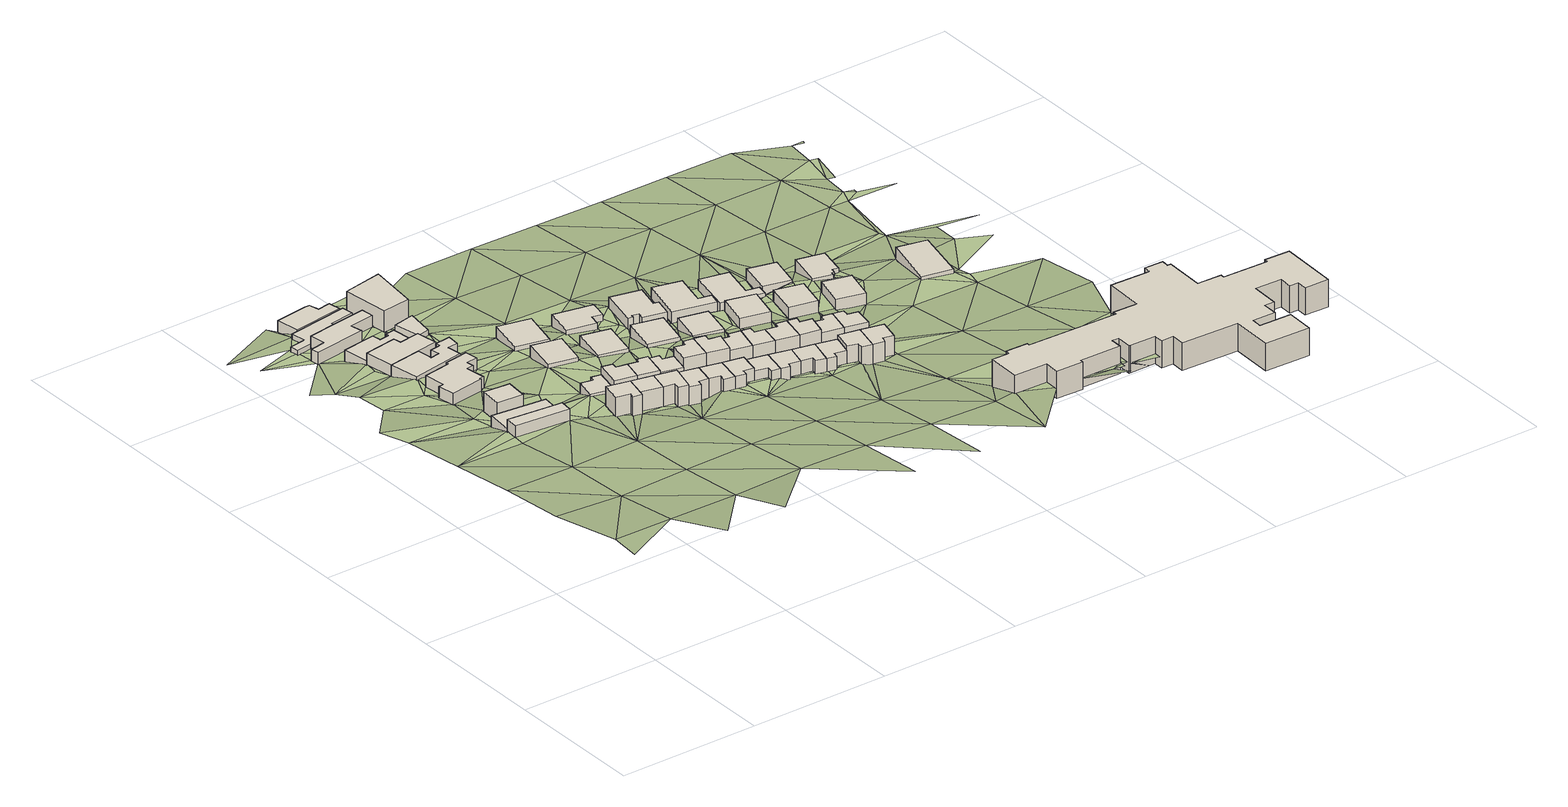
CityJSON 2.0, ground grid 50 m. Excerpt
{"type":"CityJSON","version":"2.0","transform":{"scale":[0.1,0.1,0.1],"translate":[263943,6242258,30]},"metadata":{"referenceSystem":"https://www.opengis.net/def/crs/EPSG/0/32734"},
"CityObjects":{
"building1":{"type":"Building","attributes":{"building":"house","building:levels":1,"building_height":4.1,"plus_code":"4FRW3C8W+WJ8","ground_height":47.34,"roof_height":51.44},"geometry":[{"type":"Solid","lod":"1","boundaries":[[[[0,1,2,3]],[[1,4,5,2]],[[4,6,7,5]],[[6,8,9,7]],[[8,0,3,9]],[[3,2,5,7,9]],[[8,6,4,1,0]]]]}]},
"building2":{"type":"Building","attributes":{"building":"house","building:levels":1,"building_height":4.1,"plus_code":"4FRW3C8W+XJ5","ground_height":43.94,"roof_height":48.04},"geometry":[{"type":"Solid","lod":"1","boundaries":[[[[10,11,12,13]],[[11,14,15,12]],[[14,16,17,15]],[[16,18,19,17]],[[18,20,21,19]],[[20,22,23,21]],[[22,24,25,23]],[[24,10,13,25]],[[13,12,15,17,19,21,23,25]],[[24,22,20,18,16,14,11,10]]]]}]},
"building3":{"type":"Building","attributes":{"building":"house","building:levels":2,"building_height":6.9,"plus_code":"4FRW3C8W+XJP","ground_height":43.94,"roof_height":50.84},"geometry":[{"type":"Solid","lod":"1","boundaries":[[[[26,27,28,29]],[[27,30,31,28]],[[30,32,33,31]],[[32,26,29,33]],[[29,28,31,33]],[[32,30,27,26]]]]}]},
"building4":{"type":"Building","attributes":{"address":"47 Walmer Road Woodstock Cape Town","building":"house","building:levels":1,"building_height":4.1,"plus_code":"4FRW3C9W+3JH","ground_height":40.61,"roof_height":44.71},"geometry":[{"type":"Solid","lod":"1","boundaries":[[[[34,35,36,37]],[[35,38,39,36]],[[38,40,41,39]],[[40,42,43,41]],[[42,44,45,43]],[[44,46,47,45]],[[46,48,49,47]],[[48,50,51,49]],[[50,52,53,51]],[[52,54,55,53]],[[54,56,57,55]],[[56,58,59,57]],[[58,60,61,59]],[[60,34,37,61]],[[37,36,39,41,43,45,47,49,51,53,55,57,59,61]],[[60,58,56,54,52,50,48,46,44,42,40,38,35,34]]]]}]},
"building5":{"type":"Building","attributes":{"address":"43 Walmer Road Woodstock Cape Town","building":"house","building:levels":1,"building_height":4.1,"plus_code":"4FRW3C9W+5JH","ground_height":37.42,"roof_height":41.52},"geometry":[{"type":"Solid","lod":"1","boundaries":[[[[62,63,64,65]],[[63,66,67,64]],[[66,68,69,67]],[[68,70,71,69]],[[70,72,73,71]],[[72,74,75,73]],[[74,62,65,75]],[[65,64,67,69,71,73,75]],[[74,72,70,68,66,63,62]]]]}]},
"building6":{"type":"Building","attributes":{"address":"45 Walmer Road Woodstock Cape Town","building":"house","building:levels":1,"building_height":4.1,"plus_code":"4FRW3C9W+4MJ","ground_height":37.42,"roof_height":41.52},"geometry":[{"type":"Solid","lod":"1","boundaries":[[[[66,63,64,67]],[[63,76,77,64]],[[76,78,79,77]],[[78,80,81,79]],[[80,82,83,81]],[[82,84,85,83]],[[84,86,87,85]],[[86,88,89,87]],[[88,90,91,89]],[[90,92,93,91]],[[92,94,95,93]],[[94,66,67,95]],[[67,64,77,79,81,83,85,87,89,91,93,95]],[[94,92,90,88,86,84,82,80,78,76,63,66]]]]}]},
"building7":{"type":"Building","attributes":{"address":"39 Walmer Road Woodstock Cape Town","building":"house","building:levels":1,"building_height":4.1,"plus_code":"4FRW3C9W+7J3","ground_height":34.6,"roof_height":38.7},"geometry":[{"type":"Solid","lod":"1","boundaries":[[[[96,97,98,99]],[[97,100,101,98]],[[100,102,103,101]],[[102,104,105,103]],[[104,106,107,105]],[[106,108,109,107]],[[108,110,111,109]],[[110,112,113,111]],[[112,96,99,113]],[[99,98,101,103,105,107,109,111,113]],[[112,110,108,106,104,102,100,97,96]]]]}]},
"building8":{"type":"Building","attributes":{"address":"41 Walmer Road Woodstock Cape Town","building":"house","building:levels":1,"building_height":4.1,"plus_code":"4FRW3C9W+6J5","ground_height":34.6,"roof_height":38.7},"geometry":[{"type":"Solid","lod":"1","boundaries":[[[[114,115,116,117]],[[115,118,119,116]],[[118,120,121,119]],[[120,122,123,121]],[[122,124,125,123]],[[124,126,127,125]],[[126,128,129,127]],[[128,130,131,129]],[[130,114,117,131]],[[117,116,119,121,123,125,127,129,131]],[[130,128,126,124,122,120,118,115,114]]]]}]},
"building9":{"type":"Building","attributes":{"address":"37 Walmer Road Woodstock Cape Town","building":"house","building:levels":1,"building_height":4.1,"plus_code":"4FRW3C9W+7JJ","ground_height":31.86,"roof_height":35.96},"geometry":[{"type":"Solid","lod":"1","boundaries":[[[[132,133,134,135]],[[133,136,137,134]],[[136,138,139,137]],[[138,140,141,139]],[[140,142,143,141]],[[142,144,145,143]],[[144,146,147,145]],[[146,148,149,147]],[[148,132,135,149]],[[135,134,137,139,141,143,145,147,149]],[[148,146,144,142,140,138,136,133,132]]]]}]},
"building10":{"type":"Building","attributes":{"address":"24 Erica Street Woodstock Cape Town","building":"house","building:levels":2,"building_height":6.9,"plus_code":"4FRW3C8W+VQR","ground_height":46.93,"roof_height":53.83},"geometry":[{"type":"Solid","lod":"1","boundaries":[[[[150,151,152,153]],[[151,154,155,152]],[[154,156,157,155]],[[156,158,159,157]],[[158,160,161,159]],[[160,162,163,161]],[[162,150,153,163]],[[153,152,155,157,159,161,163]],[[162,160,158,156,154,151,150]]]]}]},
"building11":{"type":"Building","attributes":{"address":"35 Walmer Road Woodstock Cape Town","building":"house","building:levels":1,"building_height":4.1,"plus_code":"4FRW3C9W+8J8","ground_height":31.86,"roof_height":35.96},"geometry":[{"type":"Solid","lod":"1","boundaries":[[[[164,165,166,167]],[[165,168,169,166]],[[168,170,171,169]],[[170,172,173,171]],[[172,174,175,173]],[[174,176,177,175]],[[176,164,167,177]],[[167,166,169,171,173,175,177]],[[176,174,172,170,168,165,164]]]]}]},
"building12":{"type":"Building","attributes":{"address":"23 Nerina Street Woodstock Cape Town","building":"house","building:levels":1,"building_height":4.1,"plus_code":"4FRW3C8W+WQR","ground_height":43.51,"roof_height":47.61},"geometry":[{"type":"Solid","lod":"1","boundaries":[[[[178,179,180,181]],[[179,182,183,180]],[[182,184,185,183]],[[184,186,187,185]],[[186,188,189,187]],[[188,178,181,189]],[[181,180,183,185,187,189]],[[188,186,184,182,179,178]]]]}]},
"building13":{"type":"Building","attributes":{"address":"22 Erica Street Woodstock Cape Town","building":"house","building:levels":2,"building_height":6.9,"plus_code":"4FRW3C8W+VQP","ground_height":46.93,"roof_height":53.83},"geometry":[{"type":"Solid","lod":"1","boundaries":[[[[150,162,163,153]],[[162,190,191,163]],[[190,192,193,191]],[[192,150,153,193]],[[153,163,191,193]],[[192,190,162,150]]]]}]},
"building14":{"type":"Building","attributes":{"address":"21 Nerina Street Woodstock Cape Town","building":"house","building:levels":2,"building_height":6.9,"plus_code":"4FRW3C8W+WQQ","ground_height":43.51,"roof_height":50.41},"geometry":[{"type":"Solid","lod":"1","boundaries":[[[[178,188,194,195]],[[188,196,197,194]],[[196,198,199,197]],[[198,200,201,199]],[[200,202,203,201]],[[202,178,195,203]],[[195,194,197,199,201,203]],[[202,200,198,196,188,178]]]]}]},
"building15":{"type":"Building","attributes":{"address":"20 Erica Street Woodstock Cape Town","building":"house","building:levels":2,"building_height":6.9,"plus_code":"4FRW3C8W+VRF","ground_height":46.93,"roof_height":53.83},"geometry":[{"type":"Solid","lod":"1","boundaries":[[[[192,190,191,193]],[[190,204,205,191]],[[204,206,207,205]],[[206,208,209,207]],[[208,210,211,209]],[[210,192,193,211]],[[193,191,205,207,209,211]],[[210,208,206,204,190,192]]]]}]},
"building16":{"type":"Building","attributes":{"building":"yes","building:levels":1,"building_height":4.1,"plus_code":"4FRW3C9W+6P6","ground_height":34.6,"roof_height":38.7},"geometry":[{"type":"Solid","lod":"1","boundaries":[[[[212,213,214,215]],[[213,216,217,214]],[[216,218,219,217]],[[218,212,215,219]],[[215,214,217,219]],[[218,216,213,212]]]]}]},
"building17":{"type":"Building","attributes":{"address":"14 Nerina Street Woodstock Cape Town","building":"house","building:levels":1,"building_height":4.1,"plus_code":"4FRW3C9W+2QW","ground_height":40.17,"roof_height":44.27},"geometry":[{"type":"Solid","lod":"1","boundaries":[[[[220,221,222,223]],[[221,224,225,222]],[[224,226,227,225]],[[226,220,223,227]],[[223,222,225,227]],[[226,224,221,220]]]]}]},
"building18":{"type":"Building","attributes":{"address":"19 Nerina Street Woodstock Cape Town","building":"house","building:levels":2,"building_height":6.9,"plus_code":"4FRW3C8W+WRM","ground_height":43.51,"roof_height":50.41},"geometry":[{"type":"Solid","lod":"1","boundaries":[[[[198,196,197,199]],[[196,228,229,197]],[[228,230,231,229]],[[230,232,233,231]],[[232,234,235,233]],[[234,198,199,235]],[[199,197,229,231,233,235]],[[234,232,230,228,196,198]]]]}]},
"building19":{"type":"Building","attributes":{"building":"yes","building:levels":3,"building_height":9.7,"plus_code":"4FRW3C9W+7PJ","ground_height":31.86,"roof_height":41.56},"geometry":[{"type":"Solid","lod":"1","boundaries":[[[[236,237,238,239]],[[237,240,241,238]],[[240,242,243,241]],[[242,236,239,243]],[[239,238,241,243]],[[242,240,237,236]]]]}]},
"building20":{"type":"Building","attributes":{"address":"18 Erica Street Woodstock Cape Town","building":"house","building:levels":2,"building_height":6.9,"plus_code":"4FRW3C8W+VRH","ground_height":46.15,"roof_height":53.05},"geometry":[{"type":"Solid","lod":"1","boundaries":[[[[244,245,246,247]],[[245,248,249,246]],[[248,250,251,249]],[[250,252,253,251]],[[252,254,255,253]],[[254,244,247,255]],[[247,246,249,251,253,255]],[[254,252,250,248,245,244]]]]}]},
"building21":{"type":"Building","attributes":{"address":"17 Nerina Street Woodstock Cape Town","building":"house","building:levels":2,"building_height":6.9,"plus_code":"4FRW3C8W+WVC","ground_height":42.83,"roof_height":49.73},"geometry":[{"type":"Solid","lod":"1","boundaries":[[[[256,257,258,259]],[[257,260,261,258]],[[260,262,263,261]],[[262,264,265,263]],[[264,266,267,265]],[[266,256,259,267]],[[259,258,261,263,265,267]],[[266,264,262,260,257,256]]]]}]},
"building22":{"type":"Building","attributes":{"address":"16 Erica Street Woodstock Cape Town","building":"house","building:levels":2,"building_height":6.9,"plus_code":"4FRW3C8W+VV8","ground_height":46.15,"roof_height":53.05},"geometry":[{"type":"Solid","lod":"1","boundaries":[[[[252,250,251,253]],[[250,268,269,251]],[[268,270,271,269]],[[270,272,273,271]],[[272,274,275,273]],[[274,252,253,275]],[[253,251,269,271,273,275]],[[274,272,270,268,250,252]]]]}]},
"building23":{"type":"Building","attributes":{"address":"13 Golders Green Road Woodstock Cape Town","building":"house","building:levels":1,"building_height":4.1,"plus_code":"4FRW3C9W+4Q9","ground_height":37.07,"roof_height":41.17},"geometry":[{"type":"Solid","lod":"1","boundaries":[[[[276,277,278,279]],[[277,280,281,278]],[[280,282,283,281]],[[282,276,279,283]],[[279,278,281,283]],[[282,280,277,276]]]]}]},
"building24":{"type":"Building","attributes":{"address":"15 Nerina Street Woodstock Cape Town","building":"house","building:levels":2,"building_height":6.9,"plus_code":"4FRW3C8W+WV9","ground_height":46.15,"roof_height":53.05},"geometry":[{"type":"Solid","lod":"1","boundaries":[[[[284,285,286,287]],[[285,288,289,286]],[[288,290,291,289]],[[290,292,293,291]],[[292,294,295,293]],[[294,284,287,295]],[[287,286,289,291,293,295]],[[294,292,290,288,285,284]]]]}]},
"building25":{"type":"Building","attributes":{"address":"14 Erica Street Woodstock Cape Town","building":"house","building:levels":2,"building_height":6.9,"plus_code":"4FRW3C8W+VW3","ground_height":46.15,"roof_height":53.05},"geometry":[{"type":"Solid","lod":"1","boundaries":[[[[274,272,273,275]],[[272,296,297,273]],[[296,298,299,297]],[[298,300,301,299]],[[300,302,303,301]],[[302,274,275,303]],[[275,273,297,299,301,303]],[[302,300,298,296,272,274]]]]}]},
"building26":{"type":"Building","attributes":{"address":"12 Nerina Street Woodstock Cape Town","building":"house","building:levels":1,"building_height":4.1,"plus_code":"4FRW3C9W+2VJ","ground_height":39.52,"roof_height":43.62},"geometry":[{"type":"Solid","lod":"1","boundaries":[[[[304,305,306,307]],[[305,308,309,306]],[[308,310,311,309]],[[310,304,307,311]],[[307,306,309,311]],[[310,308,305,304]]]]}]},
"building27":{"type":"Building","attributes":{"address":"13 Nerina Street Woodstock Cape Town","building":"house","building:levels":2,"building_height":6.9,"plus_code":"4FRW3C8W+WW7","ground_height":46.15,"roof_height":53.05},"geometry":[{"type":"Solid","lod":"1","boundaries":[[[[290,288,289,291]],[[288,312,313,289]],[[312,314,315,313]],[[314,316,317,315]],[[316,318,319,317]],[[318,290,291,319]],[[291,289,313,315,317,319]],[[318,316,314,312,288,290]]]]}]},
"building28":{"type":"Building","attributes":{"address":"12 Erica Street Woodstock Cape Town","building":"house","building:levels":2,"building_height":6.9,"plus_code":"4FRW3C8W+VW5","ground_height":45.14,"roof_height":52.04},"geometry":[{"type":"Solid","lod":"1","boundaries":[[[[320,321,322,323]],[[321,324,325,322]],[[324,326,327,325]],[[326,328,329,327]],[[328,330,331,329]],[[330,320,323,331]],[[323,322,325,327,329,331]],[[330,328,326,324,321,320]]]]}]},
"building29":{"type":"Building","attributes":{"address":"11 Golders Green Road Woodstock Cape Town","building":"house","building:levels":1,"building_height":4.1,"plus_code":"4FRW3C9W+4V4","ground_height":37.07,"roof_height":41.17},"geometry":[{"type":"Solid","lod":"1","boundaries":[[[[332,333,334,335]],[[333,336,337,334]],[[336,338,339,337]],[[338,340,341,339]],[[340,342,343,341]],[[342,332,335,343]],[[335,334,337,339,341,343]],[[342,340,338,336,333,332]]]]}]},
"building30":{"type":"Building","attributes":{"address":"11 Nerina Street Woodstock Cape Town","building":"house","building:levels":2,"building_height":6.9,"plus_code":"4FRW3C8W+WX2","ground_height":45.14,"roof_height":52.04},"geometry":[{"type":"Solid","lod":"1","boundaries":[[[[344,345,346,347]],[[345,348,349,346]],[[348,350,351,349]],[[350,352,353,351]],[[352,354,355,353]],[[354,344,347,355]],[[347,346,349,351,353,355]],[[354,352,350,348,345,344]]]]}]},
"building31":{"type":"Building","attributes":{"address":"10 Erica Street Woodstock Cape Town","building":"house","building:levels":2,"building_height":6.9,"plus_code":"4FRW3C8W+RXW","ground_height":45.14,"roof_height":52.04},"geometry":[{"type":"Solid","lod":"1","boundaries":[[[[330,328,329,331]],[[328,356,357,329]],[[356,358,359,357]],[[358,360,361,359]],[[360,362,363,361]],[[362,330,331,363]],[[331,329,357,359,361,363]],[[362,360,358,356,328,330]]]]}]},
"building32":{"type":"Building","attributes":{"address":"10 Nerina Street Woodstock Cape Town","building":"house","building:levels":1,"building_height":4.1,"plus_code":"4FRW3C9W+2W8","ground_height":39.52,"roof_height":43.62},"geometry":[{"type":"Solid","lod":"1","boundaries":[[[[364,365,366,367]],[[365,368,369,366]],[[368,370,371,369]],[[370,364,367,371]],[[367,366,369,371]],[[370,368,365,364]]]]}]},
"building33":{"type":"Building","attributes":{"address":"9 Nerina Street Woodstock Cape Town","building":"house","building:levels":2,"building_height":6.9,"plus_code":"4FRW3C8W+VXW","ground_height":45.14,"roof_height":52.04},"geometry":[{"type":"Solid","lod":"1","boundaries":[[[[350,348,349,351]],[[348,372,373,349]],[[372,374,375,373]],[[374,376,377,375]],[[376,378,379,377]],[[378,350,351,379]],[[351,349,373,375,377,379]],[[378,376,374,372,348,350]]]]}]},
"building34":{"type":"Building","attributes":{"address":"8 Erica Street Woodstock Cape Town","building":"house","building:levels":2,"building_height":6.9,"plus_code":"4FRW3C8X+R2J","ground_height":45.14,"roof_height":52.04},"geometry":[{"type":"Solid","lod":"1","boundaries":[[[[362,360,361,363]],[[360,380,381,361]],[[380,382,383,381]],[[382,384,385,383]],[[384,386,387,385]],[[386,362,363,387]],[[363,361,381,383,385,387]],[[386,384,382,380,360,362]]]]}]},
"building35":{"type":"Building","attributes":{"address":"9 Golders Green Road Woodstock Cape Town","building":"house","building:levels":1,"building_height":4.1,"plus_code":"4FRW3C9W+3XJ","ground_height":38.75,"roof_height":42.85},"geometry":[{"type":"Solid","lod":"1","boundaries":[[[[388,389,390,391]],[[389,392,393,390]],[[392,394,395,393]],[[394,396,397,395]],[[396,398,399,397]],[[398,400,401,399]],[[400,402,403,401]],[[402,404,405,403]],[[404,406,407,405]],[[406,388,391,407]],[[391,390,393,395,397,399,401,403,405,407]],[[406,404,402,400,398,396,394,392,389,388]]]]}]},
"building36":{"type":"Building","attributes":{"address":"7 Nerina Street Woodstock Cape Town","building":"house","building:levels":2,"building_height":6.9,"plus_code":"4FRW3C8X+V2V","ground_height":45.14,"roof_height":52.04},"geometry":[{"type":"Solid","lod":"1","boundaries":[[[[374,372,373,375]],[[372,408,409,373]],[[408,410,411,409]],[[410,412,413,411]],[[412,414,415,413]],[[414,374,375,415]],[[375,373,409,411,413,415]],[[414,412,410,408,372,374]]]]}]},
"building37":{"type":"Building","attributes":{"address":"6 Erica Street Woodstock Cape Town","building":"house","building:levels":2,"building_height":6.9,"plus_code":"4FRW3C8X+R2H","ground_height":45.14,"roof_height":52.04},"geometry":[{"type":"Solid","lod":"1","boundaries":[[[[386,384,385,387]],[[384,416,417,385]],[[416,418,419,417]],[[418,420,421,419]],[[420,422,423,421]],[[422,386,387,423]],[[387,385,417,419,421,423]],[[422,420,418,416,384,386]]]]}]},
"building38":{"type":"Building","attributes":{"address":"8 Nerina Street Woodstock Cape Town","building":"house","building:levels":1,"building_height":4.1,"plus_code":"4FRW3C9W+2X5","ground_height":38.75,"roof_height":42.85},"geometry":[{"type":"Solid","lod":"1","boundaries":[[[[424,425,426,427]],[[425,428,429,426]],[[428,430,431,429]],[[430,424,427,431]],[[427,426,429,431]],[[430,428,425,424]]]]}]},
"building39":{"type":"Building","attributes":{"address":"5 Nerina Street Woodstock Cape Town","building":"house","building:levels":2,"building_height":6.9,"plus_code":"4FRW3C8X+V3J","ground_height":45.14,"roof_height":52.04},"geometry":[{"type":"Solid","lod":"1","boundaries":[[[[410,408,409,411]],[[408,432,433,409]],[[432,434,435,433]],[[434,436,437,435]],[[436,438,439,437]],[[438,410,411,439]],[[411,409,433,435,437,439]],[[438,436,434,432,408,410]]]]}]},
"building40":{"type":"Building","attributes":{"address":"4 Erica Street Woodstock Cape Town","building":"house","building:levels":2,"building_height":6.9,"plus_code":"4FRW3C8X+R3G","ground_height":46.58,"roof_height":53.48},"geometry":[{"type":"Solid","lod":"1","boundaries":[[[[440,441,442,443]],[[441,444,445,442]],[[444,446,447,445]],[[446,448,449,447]],[[448,450,451,449]],[[450,440,443,451]],[[443,442,445,447,449,451]],[[450,448,446,444,441,440]]]]}]},
"building41":{"type":"Building","attributes":{"address":"7 Golders Green Road Woodstock Cape Town","building":"house","building:levels":1,"building_height":4.1,"plus_code":"4FRW3C9X+32C","ground_height":38.75,"roof_height":42.85},"geometry":[{"type":"Solid","lod":"1","boundaries":[[[[452,453,454,455]],[[453,456,457,454]],[[456,458,459,457]],[[458,460,461,459]],[[460,462,463,461]],[[462,452,455,463]],[[455,454,457,459,461,463]],[[462,460,458,456,453,452]]]]}]},
"building42":{"type":"Building","attributes":{"address":"3 Nerina Street Woodstock Cape Town","building":"house","building:levels":2,"building_height":6.9,"plus_code":"4FRW3C8X+V3G","ground_height":43.96,"roof_height":50.86},"geometry":[{"type":"Solid","lod":"1","boundaries":[[[[464,465,466,467]],[[465,468,469,466]],[[468,470,471,469]],[[470,472,473,471]],[[472,474,475,473]],[[474,464,467,475]],[[467,466,469,471,473,475]],[[474,472,470,468,465,464]]]]}]},
"building43":{"type":"Building","attributes":{"address":"2 Erica Street Woodstock Cape Town","building":"house","building:levels":2,"building_height":6.9,"plus_code":"4FRW3C8X+R46","ground_height":46.58,"roof_height":53.48},"geometry":[{"type":"Solid","lod":"1","boundaries":[[[[450,448,449,451]],[[448,476,477,449]],[[476,478,479,477]],[[478,480,481,479]],[[480,482,483,481]],[[482,450,451,483]],[[451,449,477,479,481,483]],[[482,480,478,476,448,450]]]]}]},
"building44":{"type":"Building","attributes":{"address":"6 Nerina Street Woodstock Cape Town","building":"house","building:levels":1,"building_height":4.1,"plus_code":"4FRW3C8X+X3J","ground_height":41.28,"roof_height":45.38},"geometry":[{"type":"Solid","lod":"1","boundaries":[[[[484,485,486,487]],[[485,488,489,486]],[[488,490,491,489]],[[490,484,487,491]],[[487,486,489,491]],[[490,488,485,484]]]]}]},
"building45":{"type":"Building","attributes":{"address":"1 Nerina Street Woodstock Cape Town","building":"house","building:levels":2,"building_height":6.9,"plus_code":"4FRW3C8X+V47","ground_height":43.96,"roof_height":50.86},"geometry":[{"type":"Solid","lod":"1","boundaries":[[[[470,468,469,471]],[[468,492,493,469]],[[492,494,495,493]],[[494,496,497,495]],[[496,498,499,497]],[[498,470,471,499]],[[471,469,493,495,497,499]],[[498,496,494,492,468,470]]]]}]},
"building46":{"type":"Building","attributes":{"address":"5 Golders Green Road Woodstock Cape Town","building":"house","building:levels":1,"building_height":4.1,"plus_code":"4FRW3C9X+334","ground_height":37.98,"roof_height":42.08},"geometry":[{"type":"Solid","lod":"1","boundaries":[[[[500,501,502,503]],[[501,504,505,502]],[[504,506,507,505]],[[506,508,509,507]],[[508,510,511,509]],[[510,500,503,511]],[[503,502,505,507,509,511]],[[510,508,506,504,501,500]]]]}]},
"building47":{"type":"Building","attributes":{"address":"4 Nerina Street Woodstock Cape Town","building":"house","building:levels":1,"building_height":4.1,"plus_code":"4FRW3C8X+X4F","ground_height":41.28,"roof_height":45.38},"geometry":[{"type":"Solid","lod":"1","boundaries":[[[[512,513,514,515]],[[513,516,517,514]],[[516,518,519,517]],[[518,512,515,519]],[[515,514,517,519]],[[518,516,513,512]]]]}]},
"building48":{"type":"Building","attributes":{"address":"3 Golders Green Road Woodstock Cape Town","building":"house","building:levels":1,"building_height":4.1,"plus_code":"4FRW3C9X+24X","ground_height":37.98,"roof_height":42.08},"geometry":[{"type":"Solid","lod":"1","boundaries":[[[[520,521,522,523]],[[521,524,525,522]],[[524,526,527,525]],[[526,520,523,527]],[[523,522,525,527]],[[526,524,521,520]]]]}]},
"building49":{"type":"Building","attributes":{"address":"2 Nerina Street Woodstock Cape Town","building":"house","building:levels":1,"building_height":4.1,"plus_code":"4FRW3C8X+X55","ground_height":40.47,"roof_height":44.57},"geometry":[{"type":"Solid","lod":"1","boundaries":[[[[528,529,530,531]],[[529,532,533,530]],[[532,534,535,533]],[[534,528,531,535]],[[531,530,533,535]],[[534,532,529,528]]]]}]},
"building50":{"type":"Building","attributes":{"address":"1 Golders Green Road Woodstock Cape Town","building":"house","building:levels":1,"building_height":4.1,"plus_code":"4FRW3C9X+26C","ground_height":37.4,"roof_height":41.5},"geometry":[{"type":"Solid","lod":"1","boundaries":[[[[536,537,538,539]],[[537,540,541,538]],[[540,542,543,541]],[[542,544,545,543]],[[544,546,547,545]],[[546,548,549,547]],[[548,550,551,549]],[[550,536,539,551]],[[539,538,541,543,545,547,549,551]],[[550,548,546,544,542,540,537,536]]]]}]},
"building51":{"type":"Building","attributes":{"building":"school","building:levels":3,"building_height":9.7,"plus_code":"4FRW3C8X+JF4","ground_height":49.3,"roof_height":59},"geometry":[{"type":"Solid","lod":"1","boundaries":[[[[552,553,554,555]],[[553,556,557,554]],[[556,558,559,557]],[[558,560,561,559]],[[560,562,563,561]],[[562,564,565,563]],[[564,566,567,565]],[[566,568,569,567]],[[568,570,571,569]],[[570,572,573,571]],[[572,574,575,573]],[[574,576,577,575]],[[576,578,579,577]],[[578,580,581,579]],[[580,582,583,581]],[[582,584,585,583]],[[584,586,587,585]],[[586,588,589,587]],[[588,590,591,589]],[[590,592,593,591]],[[592,594,595,593]],[[594,596,597,595]],[[596,598,599,597]],[[598,600,601,599]],[[600,602,603,601]],[[602,604,605,603]],[[604,606,607,605]],[[606,608,609,607]],[[608,610,611,609]],[[610,612,613,611]],[[612,614,615,613]],[[614,616,617,615]],[[616,618,619,617]],[[618,620,621,619]],[[620,622,623,621]],[[622,624,625,623]],[[624,626,627,625]],[[626,628,629,627]],[[628,630,631,629]],[[630,632,633,631]],[[632,634,635,633]],[[634,636,637,635]],[[636,638,639,637]],[[638,640,641,639]],[[640,642,643,641]],[[642,644,645,643]],[[644,646,647,645]],[[646,648,649,647]],[[648,552,555,649]],[[555,554,557,559,561,563,565,567,569,571,573,575,577,579,581,583,585,587,589,591,593,595,597,599,601,603,605,607,609,611,613,615,617,619,621,623,625,627,629,631,633,635,637,639,641,643,645,647,649]],[[648,646,644,642,640,638,636,634,632,630,628,626,624,622,620,618,616,614,612,610,608,606,604,602,600,598,596,594,592,590,588,586,584,582,580,578,576,574,572,570,568,566,564,562,560,558,556,553,552]]]]}]},
"building52":{"type":"Building","attributes":{"address":"Woodstock 7925 Cape Town","building":"yes","building:levels":1,"building_height":4.1,"plus_code":"4FRW3C8X+X83","ground_height":39.57,"roof_height":43.67},"geometry":[{"type":"Solid","lod":"1","boundaries":[[[[650,651,652,653]],[[651,654,655,652]],[[654,656,657,655]],[[656,650,653,657]],[[653,652,655,657]],[[656,654,651,650]]]]}]},
"terrain1":{"type":"TINRelief","geometry":[{"type":"CompositeSurface","lod":"1","boundaries":[[[658,659,660]],[[661,662,659]],[[662,661,663]],[[661,659,658]],[[664,665,663]],[[663,661,664]],[[666,658,667]],[[0,668,665]],[[658,666,661]],[[664,669,665]],[[670,668,671]],[[1,665,669]],[[1,0,665]],[[672,664,661]],[[673,670,671]],[[674,668,0]],[[671,668,674]],[[661,666,672]],[[675,669,664]],[[673,676,677]],[[672,678,664]],[[679,680,681]],[[669,675,1]],[[671,682,673]],[[666,683,684]],[[685,671,674]],[[677,686,681]],[[664,678,675]],[[682,676,673]],[[685,687,671]],[[682,671,687]],[[685,674,30]],[[688,677,676]],[[684,672,666]],[[679,689,690]],[[691,690,689]],[[688,686,677]],[[676,682,692]],[[681,693,679]],[[694,690,691]],[[695,681,686]],[[695,693,681]],[[676,692,696]],[[674,22,30]],[[697,698,699]],[[676,696,700]],[[701,694,702]],[[676,700,688]],[[682,687,35]],[[698,703,699]],[[704,698,705]],[[706,678,672]],[[707,675,678]],[[35,687,32]],[[701,702,708]],[[704,703,698]],[[704,675,707]],[[691,689,709]],[[22,32,30]],[[693,695,686]],[[710,679,693]],[[672,684,706]],[[52,688,700]],[[678,711,707]],[[709,712,691]],[[702,694,713]],[[52,700,54]],[[714,32,22]],[[703,704,715]],[[32,714,35]],[[711,678,716]],[[707,715,704]],[[679,710,717]],[[22,703,715]],[[40,38,35]],[[678,160,716]],[[714,40,35]],[[707,711,718]],[[708,702,165]],[[719,165,702]],[[720,678,706]],[[78,688,52]],[[40,44,42]],[[718,715,707]],[[720,160,678]],[[22,721,714]],[[716,156,711]],[[40,722,44]],[[721,22,715]],[[723,717,710]],[[46,44,48]],[[90,66,94]],[[140,719,702]],[[92,90,94]],[[714,724,40]],[[50,78,52]],[[722,48,44]],[[684,725,706]],[[86,66,90]],[[715,718,726]],[[74,72,727]],[[40,724,722]],[[122,723,728]],[[122,717,723]],[[68,66,86]],[[122,728,124]],[[724,714,721]],[[150,726,718]],[[190,162,160]],[[86,90,88]],[[725,684,729]],[[70,727,72]],[[110,730,717]],[[160,720,206]],[[122,731,717]],[[82,80,78]],[[179,721,182]],[[206,190,160]],[[732,733,734]],[[719,140,170]],[[50,48,735]],[[68,86,84]],[[735,48,722]],[[68,736,70]],[[724,721,179]],[[737,727,70]],[[738,720,706]],[[120,731,122]],[[737,120,727]],[[735,78,50]],[[717,731,110]],[[726,150,739]],[[84,736,68]],[[70,736,737]],[[733,732,112]],[[737,212,120]],[[208,206,720]],[[740,150,192]],[[176,174,172]],[[731,120,212]],[[206,204,190]],[[739,150,740]],[[221,722,724]],[[78,735,82]],[[725,738,706]],[[737,736,741]],[[84,741,736]],[[110,731,112]],[[208,720,742]],[[743,176,172]],[[735,722,221]],[[242,112,731]],[[724,179,744]],[[140,172,170]],[[744,179,178]],[[242,733,112]],[[242,140,733]],[[172,140,242]],[[731,212,218]],[[743,172,242]],[[740,192,745]],[[276,84,82]],[[178,202,744]],[[742,720,746]],[[745,739,740]],[[200,198,202]],[[741,84,276]],[[744,747,724]],[[745,192,210]],[[731,218,748]],[[735,276,82]],[[198,232,202]],[[738,749,720]],[[202,232,744]],[[250,750,742]],[[720,749,746]],[[743,242,240]],[[234,232,198]],[[250,742,746]],[[751,735,221]],[[744,752,747]],[[232,230,744]],[[210,285,745]],[[753,218,741]],[[221,220,754]],[[250,746,268]],[[210,252,285]],[[754,751,221]],[[752,220,747]],[[276,753,741]],[[725,755,738]],[[743,240,756]],[[230,757,744]],[[757,752,744]],[[746,749,758]],[[748,218,759]],[[725,760,755]],[[220,752,761]],[[754,220,761]],[[252,288,285]],[[749,762,758]],[[763,284,266]],[[754,761,751]],[[230,266,757]],[[252,274,288]],[[748,759,240]],[[759,218,753]],[[753,276,282]],[[284,292,266]],[[738,764,749]],[[761,765,751]],[[766,762,767]],[[762,749,768]],[[765,282,751]],[[284,294,292]],[[769,288,274]],[[757,266,770]],[[762,768,767]],[[764,738,755]],[[302,769,274]],[[266,292,771]],[[749,772,768]],[[282,332,753]],[[288,769,312]],[[765,332,282]],[[771,770,266]],[[773,767,768]],[[761,774,765]],[[775,772,749]],[[302,312,769]],[[771,292,290]],[[759,776,240]],[[774,761,310]],[[770,364,757]],[[364,310,757]],[[290,318,771]],[[777,775,749]],[[778,312,302]],[[764,777,749]],[[318,316,314]],[[778,302,330]],[[332,779,753]],[[770,771,780]],[[318,780,771]],[[314,781,318]],[[782,774,310]],[[783,784,775]],[[310,364,785]],[[786,759,753]],[[314,787,781]],[[774,788,789]],[[310,785,782]],[[783,775,790]],[[781,426,318]],[[788,774,782]],[[780,318,426]],[[791,764,755]],[[330,372,778]],[[790,775,777]],[[792,785,364]],[[362,372,330]],[[790,793,783]],[[794,779,332]],[[364,795,792]],[[791,755,796]],[[786,753,779]],[[370,795,364]],[[797,790,777]],[[798,788,782]],[[782,785,798]],[[799,792,800]],[[795,800,792]],[[801,776,759]],[[788,798,794]],[[777,764,802]],[[426,424,780]],[[803,781,350]],[[777,804,797]],[[781,803,426]],[[424,370,780]],[[374,378,376]],[[372,362,408]],[[798,779,794]],[[803,350,378]],[[370,402,795]],[[386,408,362]],[[802,804,777]],[[378,374,412]],[[448,802,764]],[[805,764,791]],[[806,804,807]],[[453,370,424]],[[801,759,786]],[[402,370,453]],[[374,414,412]],[[388,779,798]],[[764,805,448]],[[802,807,804]],[[808,378,412]],[[803,378,808]],[[404,402,453]],[[791,796,809]],[[432,408,386]],[[424,810,453]],[[807,802,811]],[[386,812,432]],[[404,388,406]],[[452,404,453]],[[808,813,803]],[[810,803,813]],[[452,388,404]],[[814,412,410]],[[810,456,453]],[[796,815,809]],[[808,412,814]],[[791,816,805]],[[388,817,779]],[[809,816,791]],[[812,468,432]],[[436,434,438]],[[818,813,808]],[[476,448,805]],[[810,813,818]],[[814,410,438]],[[819,786,779]],[[450,468,812]],[[434,472,438]],[[818,456,810]],[[476,805,820]],[[817,388,452]],[[480,478,476]],[[474,472,434]],[[480,476,820]],[[456,818,821]],[[805,816,628]],[[801,786,819]],[[438,472,512]],[[512,814,438]],[[458,456,821]],[[450,492,468]],[[817,819,779]],[[460,458,462]],[[452,462,817]],[[818,488,821]],[[820,482,480]],[[822,809,815]],[[492,450,482]],[[816,630,628]],[[512,472,470]],[[458,821,823]],[[805,824,820]],[[823,462,458]],[[814,512,488]],[[628,824,805]],[[462,823,817]],[[488,825,821]],[[496,826,498]],[[496,494,826]],[[470,513,512]],[[512,518,488]],[[498,513,470]],[[826,513,498]],[[482,820,827]],[[828,801,819]],[[518,825,488]],[[827,492,482]],[[628,626,824]],[[513,826,829]],[[508,506,510]],[[823,830,817]],[[824,827,820]],[[521,506,825]],[[494,529,826]],[[825,518,516]],[[831,494,492]],[[832,833,834]],[[506,521,520]],[[825,835,521]],[[510,506,520]],[[823,510,830]],[[529,829,826]],[[836,819,817]],[[834,833,837]],[[825,516,835]],[[829,838,513]],[[513,838,516]],[[827,831,492]],[[832,834,839]],[[840,626,624]],[[830,510,520]],[[529,494,831]],[[836,828,819]],[[824,626,840]],[[830,836,817]],[[520,841,830]],[[835,516,842]],[[526,841,520]],[[516,838,842]],[[834,843,844]],[[844,839,834]],[[841,526,830]],[[840,827,824]],[[845,846,847]],[[844,848,839]],[[849,850,839]],[[835,842,537]],[[849,839,848]],[[851,842,838]],[[526,835,537]],[[838,532,851]],[[840,624,852]],[[845,853,854]],[[855,828,836]],[[532,529,856]],[[845,857,853]],[[858,529,831]],[[859,860,851]],[[532,856,851]],[[859,851,856]],[[537,861,526]],[[831,827,862]],[[863,859,864]],[[865,830,526]],[[858,856,529]],[[866,827,840]],[[864,859,856]],[[537,536,861]],[[867,836,830]],[[868,840,852]],[[862,827,866]],[[861,865,526]],[[831,862,858]],[[650,864,856]],[[536,864,650]],[[840,868,616]],[[855,836,867]],[[858,650,856]],[[830,865,867]],[[840,616,866]],[[616,868,618]],[[869,858,862]],[[536,870,861]],[[862,871,869]],[[536,650,872]],[[873,855,867]],[[861,874,865]],[[616,875,866]],[[871,876,869]],[[866,877,862]],[[536,872,870]],[[876,656,869]],[[872,650,656]],[[874,861,870]],[[877,871,862]],[[865,878,867]],[[877,866,875]],[[876,879,656]],[[873,867,878]],[[872,656,879]],[[865,874,878]],[[880,870,872]],[[876,881,879]],[[870,880,874]],[[872,879,882]],[[878,883,873]],[[884,874,880]],[[878,874,884]],[[872,882,885]],[[880,886,884]],[[878,884,887]],[[886,888,884]],[[889,886,880]],[[883,878,890]],[[890,878,887]],[[891,887,892]],[[890,887,891]],[[893,883,890]],[[894,893,895]]]}]}
},
"vertices":[
[298,1143,173],[293,1097,173],[293,1097,214],[298,1143,214],[488,1077,173],[488,1077,214],[493,1123,173],[493,1123,214],[462,1126,173],[462,1126,214],
[298,1143,139],[462,1126,139],[462,1126,180],[298,1143,180],[465,1154,139],[465,1154,180],[418,1159,139],[418,1159,180],[421,1180,139],[421,1180,180],[496,1172,139],[496,1172,180],[501,1216,139],[501,1216,180],[307,1237,139],[307,1237,180],
[347,1328,139],[340,1249,139],[340,1249,208],[347,1328,208],[433,1241,139],[433,1241,208],[440,1319,139],[440,1319,208],
[329,1458,106],[450,1476,106],[450,1476,147],[329,1458,147],[449,1482,106],[449,1482,147],[465,1484,106],[465,1484,147],[454,1553,106],[454,1553,147],[480,1557,106],[480,1557,147],[476,1582,106],[476,1582,147],[517,1588,106],[517,1588,147],[510,1633,106],[510,1633,147],[425,1620,106],[425,1620,147],[426,1611,106],[426,1611,147],[328,1596,106],[328,1596,147],[339,1521,106],[339,1521,147],[320,1519,106],[320,1519,147],
[299,1857,74],[315,1754,74],[315,1754,115],[299,1857,115],[433,1772,74],[433,1772,115],[507,1783,74],[507,1783,115],[495,1858,74],[495,1858,115],[421,1847,74],[421,1847,115],[417,1875,74],[417,1875,115],
[334,1649,74],[334,1649,115],[525,1682,74],[525,1682,115],[517,1733,74],[517,1733,115],[555,1736,74],[555,1736,115],[558,1782,74],[558,1782,115],[502,1775,74],[502,1775,115],[505,1759,74],[505,1759,115],[466,1753,74],[466,1753,115],[473,1722,74],[473,1722,115],[440,1716,74],[440,1716,115],
[384,2099,46],[253,2080,46],[253,2080,87],[384,2099,87],[261,2024,46],[261,2024,87],[205,2014,46],[205,2014,87],[211,1986,46],[211,1986,87],[397,2012,46],[397,2012,87],[389,2055,46],[389,2055,87],[479,2066,46],[479,2066,87],[474,2111,46],[474,2111,87],
[299,1857,46],[417,1875,46],[417,1875,87],[299,1857,87],[487,1884,46],[487,1884,87],[477,1956,46],[477,1956,87],[444,1951,46],[444,1951,87],[445,1940,46],[445,1940,87],[410,1935,46],[410,1935,87],[405,1967,46],[405,1967,87],[285,1950,46],[285,1950,87],
[253,2080,19],[384,2099,19],[384,2099,60],[253,2080,60],[379,2140,19],[379,2140,60],[467,2152,19],[467,2152,60],[461,2193,19],[461,2193,60],[242,2161,19],[242,2161,60],[250,2110,19],[250,2110,60],[193,2102,19],[193,2102,60],[198,2072,19],[198,2072,60],
[714,1070,169],[634,1088,169],[634,1088,238],[714,1070,238],[618,1016,169],[618,1016,238],[666,1005,169],[666,1005,238],[662,988,169],[662,988,238],[693,981,169],[693,981,238],[697,997,169],[697,997,238],
[373,2268,19],[257,2253,19],[257,2253,60],[373,2268,60],[270,2171,19],[270,2171,60],[452,2197,19],[452,2197,60],[444,2240,19],[444,2240,60],[398,2232,19],[398,2232,60],[390,2268,19],[390,2268,60],
[729,1238,135],[694,1245,135],[694,1245,176],[729,1238,176],[690,1227,135],[690,1227,176],[648,1236,135],[648,1236,176],[631,1162,135],[631,1162,176],[709,1145,135],[709,1145,176],
[772,980,169],[772,980,238],[790,1053,169],[790,1053,238],
[709,1145,204],[729,1238,204],[785,1128,135],[785,1128,204],[803,1202,135],[803,1202,204],[764,1210,135],[764,1210,204],[767,1229,135],[767,1229,204],
[811,972,169],[811,972,238],[806,948,169],[806,948,238],[842,942,169],[842,942,238],[867,1036,169],[867,1036,238],
[499,1978,46],[519,1884,46],[519,1884,87],[499,1978,87],[562,1893,46],[562,1893,87],[576,1994,46],[576,1994,87],
[799,1531,102],[696,1554,102],[696,1554,143],[799,1531,143],[669,1430,102],[669,1430,143],[771,1408,102],[771,1408,143],
[859,1111,135],[859,1111,204],[881,1202,135],[881,1202,204],[843,1209,135],[843,1209,204],[839,1194,135],[839,1194,204],
[494,2027,19],[595,2038,19],[595,2038,116],[494,2027,116],[615,2216,19],[615,2216,116],[474,2191,19],[474,2191,116],
[842,942,162],[881,931,162],[881,931,230],[842,942,230],[887,952,162],[887,952,230],[921,946,162],[921,946,230],[937,1019,162],[937,1019,230],[867,1036,162],[867,1036,230],
[881,1202,128],[859,1111,128],[859,1111,197],[881,1202,197],[936,1092,128],[936,1092,197],[952,1164,128],[952,1164,197],[914,1173,128],[914,1173,197],[919,1194,128],[919,1194,197],
[960,938,162],[960,938,230],[955,915,162],[955,915,230],[993,908,162],[993,908,230],[1012,1001,162],[1012,1001,230],
[716,1751,71],[685,1618,71],[685,1618,112],[716,1751,112],[799,1592,71],[799,1592,112],[830,1725,71],[830,1725,112],
[952,1164,162],[936,1092,162],[936,1092,230],[952,1164,230],[1009,1075,162],[1009,1075,230],[1030,1169,162],[1030,1169,230],[994,1175,162],[994,1175,230],[989,1155,162],[989,1155,230],
[1030,900,162],[1030,900,230],[1034,921,162],[1034,921,230],[1070,913,162],[1070,913,230],[1085,986,162],[1085,986,230],
[861,1520,95],[831,1391,95],[831,1391,136],[861,1520,136],[933,1368,95],[933,1368,136],[962,1496,95],[962,1496,136],
[1085,1056,162],[1085,1056,230],[1106,1131,162],[1106,1131,230],[1065,1138,162],[1065,1138,230],[1070,1161,162],[1070,1161,230],
[1085,986,151],[1070,913,151],[1070,913,220],[1085,986,220],[1116,903,151],[1116,903,220],[1112,883,151],[1112,883,220],[1144,877,151],[1144,877,220],[1163,968,151],[1163,968,220],
[894,1706,71],[871,1602,71],[871,1602,112],[894,1706,112],[973,1580,71],[973,1580,112],[982,1620,71],[982,1620,112],[1019,1612,71],[1019,1612,112],[1033,1677,71],[1033,1677,112],
[1106,1131,151],[1085,1056,151],[1085,1056,220],[1106,1131,220],[1159,1038,151],[1159,1038,220],[1184,1133,151],[1184,1133,220],[1142,1141,151],[1142,1141,220],[1136,1125,151],[1136,1125,220],
[1175,868,151],[1175,868,220],[1180,884,151],[1180,884,220],[1220,875,151],[1220,875,220],[1240,949,151],[1240,949,220],
[1023,1479,95],[993,1354,95],[993,1354,136],[1023,1479,136],[1100,1328,95],[1100,1328,136],[1130,1453,95],[1130,1453,136],
[1232,1021,151],[1232,1021,220],[1248,1095,151],[1248,1095,220],[1214,1102,151],[1214,1102,220],[1217,1127,151],[1217,1127,220],
[1261,869,151],[1261,869,220],[1257,850,151],[1257,850,220],[1292,840,151],[1292,840,220],[1317,932,151],[1317,932,220],
[1187,1638,88],[1079,1663,88],[1079,1663,128],[1187,1638,128],[1048,1526,88],[1048,1526,128],[1066,1522,88],[1066,1522,128],[1068,1531,88],[1068,1531,128],[1093,1525,88],[1093,1525,128],[1088,1503,88],[1088,1503,128],[1169,1484,88],[1169,1484,128],[1184,1548,88],[1184,1548,128],[1166,1552,88],[1166,1552,128],
[1313,1004,151],[1313,1004,220],[1333,1097,151],[1333,1097,220],[1296,1103,151],[1296,1103,220],[1291,1085,151],[1291,1085,220],
[1325,832,151],[1325,832,220],[1330,850,151],[1330,850,220],[1371,842,151],[1371,842,220],[1390,914,151],[1390,914,220],
[1171,1435,88],[1144,1319,88],[1144,1319,128],[1171,1435,128],[1245,1296,88],[1245,1296,128],[1272,1412,88],[1272,1412,128],
[1384,989,151],[1384,989,220],[1403,1059,151],[1403,1059,220],[1361,1067,151],[1361,1067,220],[1367,1090,151],[1367,1090,220],
[1390,914,166],[1371,842,166],[1371,842,235],[1390,914,235],[1408,832,166],[1408,832,235],[1404,810,166],[1404,810,235],[1441,803,166],[1441,803,235],[1464,898,166],[1464,898,235],
[1219,1632,88],[1179,1475,88],[1179,1475,128],[1219,1632,128],[1327,1440,88],[1327,1440,128],[1338,1483,88],[1338,1483,128],[1292,1493,88],[1292,1493,128],[1319,1607,88],[1319,1607,128],
[1403,1059,140],[1384,989,140],[1384,989,209],[1403,1059,209],[1459,972,140],[1459,972,209],[1482,1062,140],[1482,1062,209],[1444,1070,140],[1444,1070,209],[1439,1049,140],[1439,1049,209],
[1481,794,166],[1481,794,235],[1489,815,166],[1489,815,235],[1525,806,166],[1525,806,235],[1543,880,166],[1543,880,235],
[1295,1284,113],[1396,1259,113],[1396,1259,154],[1295,1284,154],[1425,1372,113],[1425,1372,154],[1323,1397,113],[1323,1397,154],
[1539,953,140],[1539,953,209],[1552,1023,140],[1552,1023,209],[1516,1031,140],[1516,1031,209],[1519,1054,140],[1519,1054,209],
[1370,1594,80],[1335,1439,80],[1335,1439,121],[1370,1594,121],[1484,1405,80],[1484,1405,121],[1491,1443,80],[1491,1443,121],[1445,1453,80],[1445,1453,121],[1472,1571,80],[1472,1571,121],
[1455,1247,113],[1551,1224,113],[1551,1224,154],[1455,1247,154],[1578,1335,113],[1578,1335,154],[1481,1359,113],[1481,1359,154],
[1526,1556,80],[1500,1442,80],[1500,1442,121],[1526,1556,121],[1597,1418,80],[1597,1418,121],[1625,1532,80],[1625,1532,121],
[1607,1209,105],[1705,1184,105],[1705,1184,146],[1607,1209,146],[1734,1296,105],[1734,1296,146],[1636,1321,105],[1636,1321,146],
[1781,1496,74],[1684,1518,74],[1684,1518,115],[1781,1496,115],[1655,1393,74],[1655,1393,115],[1723,1377,74],[1723,1377,115],[1725,1387,74],[1725,1387,115],[1734,1385,74],[1734,1385,115],[1738,1401,74],[1738,1401,115],[1759,1397,74],[1759,1397,115],
[2004,248,193],[2009,248,193],[2009,248,290],[2004,248,290],[2103,246,193],[2103,246,290],[2102,213,193],[2102,213,290],[2146,211,193],[2146,211,290],[2144,163,193],[2144,163,290],[2351,156,193],[2351,156,290],[2346,8,193],[2346,8,290],[2509,2,193],[2509,2,290],[2513,102,193],[2513,102,290],[2398,106,193],[2398,106,290],[2399,142,193],[2399,142,290],[2481,139,193],[2481,139,290],[2483,194,193],[2483,194,290],[2518,193,193],[2518,193,290],[2522,292,193],[2522,292,290],[2617,288,193],[2617,288,290],[2615,242,193],[2615,242,290],[2646,241,193],[2646,241,290],[2645,204,193],[2645,204,290],[2732,201,193],[2732,201,290],[2740,410,193],[2740,410,290],[2650,414,193],[2650,414,290],[2649,401,193],[2649,401,290],[2486,407,193],[2486,407,290],[2486,420,193],[2486,420,290],[2399,424,193],[2399,424,290],[2404,566,193],[2404,566,290],[2392,567,193],[2392,567,290],[2393,593,193],[2393,593,290],[2326,596,193],[2326,596,290],[2325,570,193],[2325,570,290],[2181,575,193],[2181,575,290],[2176,437,193],[2176,437,290],[2089,440,193],[2089,440,290],[2089,427,193],[2089,427,290],[1764,438,193],[1764,438,290],[1764,447,193],[1764,447,290],[1685,450,193],[1685,450,290],[1684,434,193],[1684,434,290],[1621,436,193],[1621,436,290],[1617,316,193],[1617,316,290],[1737,312,193],[1737,312,290],[1735,259,193],[1735,259,290],[1833,256,193],[1833,256,290],[1833,267,193],[1833,267,290],[1981,263,193],[1981,263,290],[1982,305,193],[1982,305,290],[2006,304,193],[2006,304,290],
[1952,1363,96],[1907,1173,96],[1907,1173,137],[1952,1363,137],[2014,1151,96],[2014,1151,137],[2057,1340,96],[2057,1340,137],
[291,305,255],[66,286,270],[58,180,270],[291,555,220],[42,555,236],[42,805,210],[291,805,205],[42,1055,178],[540,305,252],[342,85,300],[42,1305,145],[291,1055,173],[9,1407,145],[291,1305,142],[540,555,226],[136,1555,111],[307,1237,142],[488,1077,174],[291,1555,109],[124,1660,111],[540,805,210],[211,1986,48],[42,1805,79],[109,1764,79],[329,1458,109],[540,55,327],[789,305,258],[340,1249,142],[315,1754,77],[347,1328,142],[334,1649,109],[205,2014,48],[42,2055,49],[198,2072,48],[320,1519,109],[299,1857,77],[193,2102,48],[291,1805,77],[339,1521,109],[418,1159,174],[465,1154,174],[421,1180,174],[328,1596,109],[14,2186,20],[242,2161,48],[496,1172,174],[493,1123,174],[462,1126,174],[789,555,229],[540,1055,174],[236,2284,19],[261,2024,48],[285,1950,48],[618,1016,174],[253,2080,48],[250,2110,48],[540,1305,139],[631,1162,174],[662,988,174],[397,2012,48],[634,1088,174],[270,2171,48],[789,805,202],[648,1236,139],[540,1555,106],[405,1967,48],[669,1430,135],[1038,305,251],[709,1145,169],[487,1884,74],[410,1935,48],[1038,55,277],[389,2055,48],[494,2027,46],[384,2099,48],[467,2152,46],[379,2140,48],[685,1618,102],[540,1805,74],[519,1884,74],[1038,555,222],[785,1128,169],[789,1055,169],[562,1893,74],[881,931,169],[460,2284,19],[789,1305,135],[859,1111,169],[955,915,192],[771,1408,135],[595,2038,46],[1038,805,192],[887,952,169],[799,1592,102],[831,1391,135],[789,1805,71],[789,1555,102],[1287,305,240],[625,2303,19],[933,1368,128],[993,908,192],[789,2055,42],[1287,55,260],[861,1520,102],[1030,900,192],[914,1173,162],[1287,555,209],[871,1602,102],[1034,921,192],[1070,913,192],[1112,883,192],[1038,1055,162],[993,1354,128],[1038,1305,128],[1144,877,192],[1116,903,192],[973,1580,95],[1175,868,179],[789,2305,15],[1287,805,179],[1159,1038,162],[1038,1805,65],[1100,1328,128],[1142,1141,162],[1038,1555,95],[1220,875,179],[1180,884,179],[1048,1526,95],[1038,2055,37],[1136,1125,162],[1019,1612,95],[982,1620,95],[1257,850,179],[1536,305,231],[1066,1522,95],[1261,869,179],[1033,1677,95],[1088,1503,95],[1536,55,259],[1292,840,179],[1079,1663,95],[1068,1531,95],[1093,1525,95],[1038,2305,13],[1404,810,179],[1245,1296,121],[1325,832,179],[1536,555,196],[1330,850,179],[1371,842,179],[1295,1284,121],[1617,316,231],[1272,1412,121],[1408,832,179],[1390,914,179],[1287,1305,121],[1396,1259,121],[1735,259,232],[1621,436,196],[1287,1805,56],[1323,1397,121],[1287,2055,30],[1536,805,166],[1335,1439,88],[1737,312,232],[1370,1594,88],[1785,555,193],[1484,1405,113],[1536,1055,140],[1785,805,160],[1287,2305,8],[1607,1209,113],[1536,1805,49],[1785,1055,131],[1833,267,232],[1833,256,232],[1939,240,234],[1597,1418,113],[1536,2055,25],[1933,147,273],[1636,1321,113],[1981,263,234],[2034,555,195],[1536,1555,80],[1655,1393,113],[1978,237,234],[1979,250,234],[2009,234,234],[2003,234,234],[1997,143,273],[2004,248,234],[2006,304,234],[1982,305,234],[1723,1377,105],[2089,427,234],[2103,246,234],[2009,248,234],[1536,2305,4],[1785,1305,105],[2102,213,234],[1907,1173,131],[1734,1385,105],[1725,1387,105],[1785,1555,74],[2034,1055,127],[1738,1401,105],[1759,1397,105],[1785,1805,44],[2034,805,159],[1785,2055,22],[2089,440,195],[2014,1151,127],[2034,1555,67],[2045,1111,127],[2043,1533,67],[1785,2305,2],[2034,1805,42],[2283,805,158],[2067,1194,96],[2283,1055,124],[2034,2055,21],[2173,1359,90],[2104,1803,42],[2283,1305,90],[2202,1485,63],[2034,2305,0],[2124,1856,42],[2349,1464,63],[2157,1831,42],[2152,1976,21],[2161,1848,40],[2287,1801,40],[2178,2101,19],[2208,2094,19],[2180,1970,19],[2208,2228,1],[2252,2229,1],[2249,2219,1]
]}
